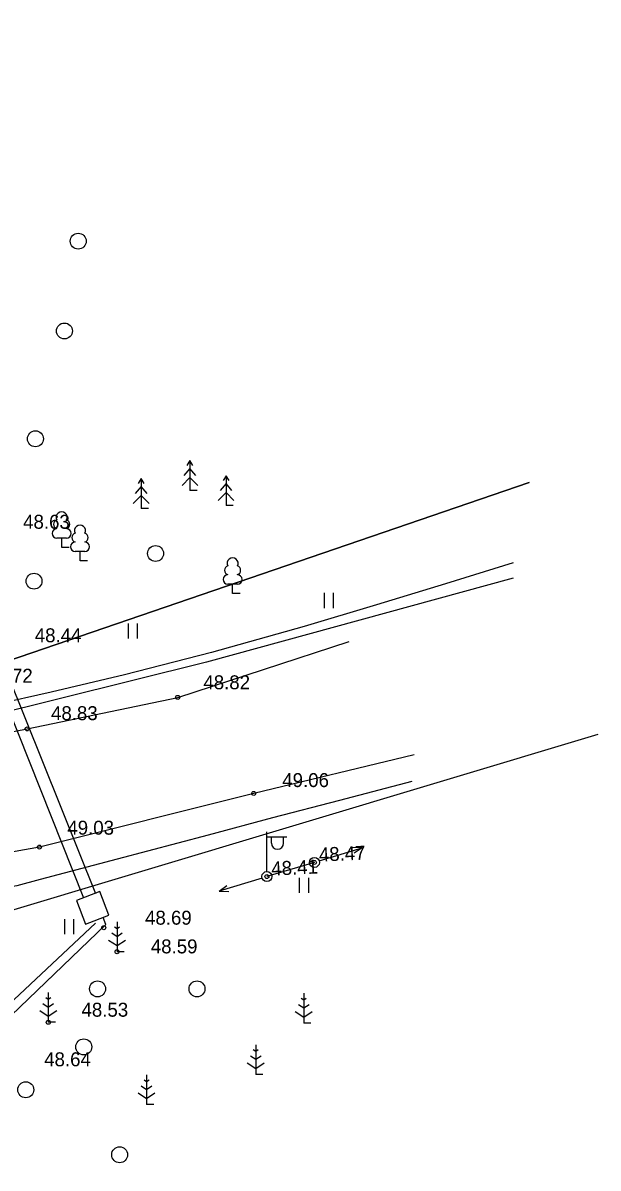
# Model space of a CAD drawing. Extents: x 641569 to 641767, y 6455666 to 6455967.
# Drawn here: x 641668.3 to 641697.1, y 6455802.3 to 6455859.8 of the extents above; entities that cross this region are included whole.
import ezdxf

# ---------------------------------------------------------------- set-up
doc = ezdxf.new("R2010")
doc.units = 0
for name, color, linetype in [('HALJASTUS', 7, 'Continuous'), ('KORGUS', 7, 'Continuous'), ('KPKAABEL', 7, 'Continuous'), ('MPOHULIIN', 7, 'Continuous'), ('PIIR', 7, 'Continuous'), ('POST', 7, 'Continuous'), ('PUU', 7, 'Continuous'), ('RAJATIS', 7, 'Continuous'), ('TEE', 7, 'Continuous'), ('TTRASS', 7, 'Continuous')]:
    doc.layers.add(name, color=color, linetype=linetype)

msp = doc.modelspace()

# ---------------------------------------------------------------- linework, layer by layer
at = {"layer": 'HALJASTUS'}
for p, q in [((641683.387, 6455831.15), (641683.387, 6455830.389)), ((641683.842, 6455831.15), (641683.842, 6455830.389)), ((641673.541, 6455829.624), (641673.541, 6455828.863)), ((641673.996, 6455829.624), (641673.996, 6455828.863)), ((641682.139, 6455816.855), (641682.139, 6455816.094)), ((641682.594, 6455816.855), (641682.594, 6455816.094)), ((641670.352, 6455814.773), (641670.352, 6455814.012)), ((641670.807, 6455814.773), (641670.807, 6455814.012))]:
    msp.add_line(p, q, dxfattribs=at)
for centre in [(641671.04, 6455848.815), (641670.347, 6455844.305), (641668.89, 6455838.892), (641674.923, 6455833.132), (641668.821, 6455831.744), (641672.011, 6455811.272), (641677.003, 6455811.272), (641671.317, 6455808.357), (641668.405, 6455806.206), (641673.12, 6455802.944)]:
    msp.add_circle(centre, 0.4, dxfattribs=at)
at = {"layer": 'KORGUS'}
for centre in [(641676.036, 6455825.907), (641668.474, 6455824.326), (641679.849, 6455821.084), (641669.092, 6455818.389), (641682.9, 6455817.62), (641680.51, 6455816.91), (641672.323, 6455814.342), (641672.987, 6455813.136), (641669.537, 6455809.593)]:
    msp.add_circle(centre, 0.1, dxfattribs=at)
at = {"layer": 'KPKAABEL'}
msp.add_lwpolyline([(641692.87, 6455831.895), (641677.478, 6455827.678), (641662.741, 6455824.009), (641647.067, 6455821.83), (641617.43, 6455817.831)], dxfattribs=at)
at = {"layer": 'MPOHULIIN'}
for p, q in [((641683.139, 6455817.694), (641685.289, 6455818.358)), ((641685.289, 6455818.358), (641684.813, 6455818.368)), ((641685.289, 6455818.358), (641684.901, 6455818.083)), ((641682.9, 6455817.62), (641682.9, 6455817.62)), ((641680.271, 6455816.837), (641678.119, 6455816.181)), ((641680.51, 6455816.91), (641680.51, 6455816.91)), ((641678.119, 6455816.181), (641678.507, 6455816.455)), ((641678.119, 6455816.181), (641678.594, 6455816.169))]:
    msp.add_line(p, q, dxfattribs=at)
at = {"layer": 'PIIR'}
for points in [[(641663.759, 6455916.737), (641633.44, 6455908.82), (641666.25, 6455827.3), (641693.677, 6455836.694)], [(641693.677, 6455836.694), (641666.25, 6455827.3), (641632.14, 6455824), (641616.352, 6455822.363)], [(641619.717, 6455806.872), (641645.58, 6455809.97), (641666.47, 6455814.86), (641697.139, 6455824.059)]]:
    msp.add_lwpolyline(points, dxfattribs=at)
at = {"layer": 'POST'}
for p, q in [((641680.51, 6455817.16), (641680.51, 6455819.16)), ((641680.51, 6455818.91), (641681.51, 6455818.91)), ((641680.737, 6455818.589), (641680.737, 6455818.91)), ((641681.349, 6455818.589), (641681.349, 6455818.91)), ((641680.51, 6455816.91), (641680.51, 6455816.91))]:
    msp.add_line(p, q, dxfattribs=at)
msp.add_lwpolyline([(641682.9, 6455817.62), (641680.513, 6455816.913)], dxfattribs=at)
for centre in [(641682.9, 6455817.62), (641680.513, 6455816.913)]:
    msp.add_circle(centre, 0.25, dxfattribs=at)
msp.add_arc((641681.043, 6455818.589), 0.306, 180, 0, dxfattribs=at)
at = {"layer": 'PUU'}
for p, q in [((641676.65, 6455837.8), (641676.5, 6455837.55)), ((641676.8, 6455837.55), (641676.65, 6455837.8)), ((641676.65, 6455837.8), (641676.65, 6455836.3)), ((641676.65, 6455837.4), (641676.35, 6455837.05)), ((641676.95, 6455837.05), (641676.65, 6455837.4)), ((641674.2, 6455836.89), (641674.05, 6455836.64)), ((641674.35, 6455836.64), (641674.2, 6455836.89)), ((641674.2, 6455836.89), (641674.2, 6455835.39)), ((641676.65, 6455836.95), (641676.25, 6455836.55)), ((641677.05, 6455836.55), (641676.65, 6455836.95)), ((641678.46, 6455836.64), (641678.16, 6455836.29)), ((641678.46, 6455837.04), (641678.31, 6455836.79)), ((641678.61, 6455836.79), (641678.46, 6455837.04)), ((641678.46, 6455837.04), (641678.46, 6455835.54)), ((641678.76, 6455836.29), (641678.46, 6455836.64)), ((641674.2, 6455836.49), (641673.9, 6455836.14)), ((641674.5, 6455836.14), (641674.2, 6455836.49)), ((641677.01, 6455836.3), (641676.65, 6455836.3)), ((641678.46, 6455836.19), (641678.06, 6455835.79)), ((641678.86, 6455835.79), (641678.46, 6455836.19)), ((641674.2, 6455836.04), (641673.8, 6455835.64)), ((641674.6, 6455835.64), (641674.2, 6455836.04)), ((641678.82, 6455835.54), (641678.46, 6455835.54)), ((641674.56, 6455835.39), (641674.2, 6455835.39)), ((641670.45, 6455833.905), (641669.97, 6455833.905)), ((641670.21, 6455833.43), (641670.21, 6455833.905)), ((641670.59, 6455833.43), (641670.21, 6455833.43)), ((641671.37, 6455833.235), (641670.89, 6455833.235)), ((641671.13, 6455832.76), (641671.13, 6455833.235)), ((641671.51, 6455832.76), (641671.13, 6455832.76)), ((641679.03, 6455831.595), (641678.55, 6455831.595)), ((641678.79, 6455831.12), (641678.79, 6455831.595)), ((641679.17, 6455831.12), (641678.79, 6455831.12)), ((641672.987, 6455814.286), (641672.863, 6455814.369)), ((641672.987, 6455814.636), (641672.987, 6455813.136)), ((641673.111, 6455814.369), (641672.987, 6455814.286)), ((641672.563, 6455813.725), (641672.987, 6455813.443)), ((641672.987, 6455813.886), (641672.72, 6455814.064)), ((641673.254, 6455814.064), (641672.987, 6455813.886)), ((641672.987, 6455813.443), (641673.411, 6455813.725)), ((641673.347, 6455813.136), (641672.987, 6455813.136)), ((641669.537, 6455810.743), (641669.413, 6455810.826)), ((641669.537, 6455811.093), (641669.537, 6455809.593)), ((641669.661, 6455810.826), (641669.537, 6455810.743)), ((641682.36, 6455810.7), (641682.236, 6455810.783)), ((641682.36, 6455811.05), (641682.36, 6455809.55)), ((641682.484, 6455810.783), (641682.36, 6455810.7)), ((641669.537, 6455810.343), (641669.27, 6455810.521)), ((641669.804, 6455810.521), (641669.537, 6455810.343)), ((641682.36, 6455810.3), (641682.093, 6455810.478)), ((641682.627, 6455810.478), (641682.36, 6455810.3)), ((641669.113, 6455810.182), (641669.537, 6455809.9)), ((641669.537, 6455809.9), (641669.961, 6455810.182)), ((641681.936, 6455810.139), (641682.36, 6455809.857)), ((641682.36, 6455809.857), (641682.784, 6455810.139)), ((641669.897, 6455809.593), (641669.537, 6455809.593)), ((641682.72, 6455809.55), (641682.36, 6455809.55)), ((641679.95, 6455808.47), (641679.95, 6455806.97)), ((641679.95, 6455807.72), (641679.683, 6455807.898)), ((641679.95, 6455808.12), (641679.826, 6455808.203)), ((641680.074, 6455808.203), (641679.95, 6455808.12)), ((641680.217, 6455807.898), (641679.95, 6455807.72)), ((641679.526, 6455807.559), (641679.95, 6455807.277)), ((641679.95, 6455807.277), (641680.374, 6455807.559)), ((641674.47, 6455806.96), (641674.47, 6455805.46)), ((641680.31, 6455806.97), (641679.95, 6455806.97)), ((641674.47, 6455806.21), (641674.203, 6455806.388)), ((641674.47, 6455806.61), (641674.346, 6455806.693)), ((641674.594, 6455806.693), (641674.47, 6455806.61)), ((641674.737, 6455806.388), (641674.47, 6455806.21)), ((641674.046, 6455806.049), (641674.47, 6455805.767)), ((641674.47, 6455805.767), (641674.894, 6455806.049)), ((641674.83, 6455805.46), (641674.47, 6455805.46))]:
    msp.add_line(p, q, dxfattribs=at)
for centre, radius, start, end in [((641670.21, 6455834.95), 0.277, 332.5799, 207.4201), ((641669.973, 6455834.142), 0.238, 90.0016, 269.3953), ((641670.04, 6455834.603), 0.233, 109.02174, 253.14154), ((641670.38, 6455834.603), 0.233, 286.85082, 70.98591), ((641670.447, 6455834.142), 0.238, 270.6047, 89.9984), ((641671.13, 6455834.28), 0.277, 332.5799, 207.4201), ((641670.96, 6455833.933), 0.233, 109.02174, 253.14154), ((641671.3, 6455833.933), 0.233, 286.85082, 70.98591), ((641670.893, 6455833.472), 0.238, 90.0016, 269.3953), ((641671.367, 6455833.472), 0.238, 270.6047, 89.9984), ((641678.79, 6455832.64), 0.277, 332.5799, 207.4201), ((641678.553, 6455831.832), 0.238, 90.0016, 269.3953), ((641678.62, 6455832.293), 0.233, 109.02174, 253.14154), ((641678.96, 6455832.293), 0.233, 286.85082, 70.98591), ((641679.027, 6455831.832), 0.238, 270.6047, 89.9984)]:
    msp.add_arc(centre, radius, start, end, dxfattribs=at)
at = {"layer": 'RAJATIS'}
msp.add_lwpolyline([(641670.954, 6455815.702), (641671.408, 6455814.523), (641672.581, 6455814.975), (641672.128, 6455816.153), (641670.954, 6455815.702)], dxfattribs=at)
at = {"layer": 'TEE'}
for points in [[(641692.87, 6455832.659), (641689.474, 6455831.606), (641686.019, 6455830.547), (641682.391, 6455829.46), (641677.733, 6455828.163), (641673.362, 6455827.033), (641669.678, 6455826.162), (641666.833, 6455825.533), (641663.398, 6455824.835), (641660.959, 6455824.409), (641657.976, 6455823.954), (641655.181, 6455823.528), (641648.597, 6455822.565), (641643.659, 6455821.872), (641633.229, 6455820.438), (641628.438, 6455819.81), (641627.066, 6455819.648), (641626.333, 6455819.66), (641625.899, 6455819.761)], [(641692.87, 6455832.659), (641692.87, 6455832.659), (641692.87, 6455832.659), (641692.87, 6455832.659)], [(641622.918, 6455824.992), (641624.686, 6455821.547), (641626.268, 6455819.219), (641628.315, 6455818.381), (641647.477, 6455820.912), (641658.399, 6455822.374), (641668.474, 6455824.326), (641676.036, 6455825.907), (641684.64, 6455828.722)], [(641687.898, 6455823.019), (641679.849, 6455821.084), (641669.092, 6455818.389), (641660.897, 6455816.937), (641647.629, 6455815.001), (641643.047, 6455814.245), (641640.839, 6455813.551), (641639.452, 6455812.036), (641638.821, 6455807.365)], [(641687.785, 6455821.692), (641684.163, 6455820.736), (641680.797, 6455819.86), (641677.568, 6455818.993), (641673, 6455817.787), (641669.129, 6455816.764), (641667.95, 6455816.453), (641667.637, 6455816.394), (641661.472, 6455815.508), (641656.924, 6455814.854), (641651.844, 6455814.124), (641645.543, 6455813.218), (641640.229, 6455812.454), (641639.775, 6455812.389)]]:
    msp.add_lwpolyline(points, dxfattribs=at)
at = {"layer": 'TTRASS'}
for points in [[(641667.513, 6455827.016), (641671.905, 6455816.068)], [(641666.933, 6455826.792), (641671.303, 6455815.836)], [(641640.946, 6455755.939), (641663.299, 6455786.482), (641661.201, 6455803.723), (641672.422, 6455814.505), (641672.292, 6455814.864)], [(641671.907, 6455814.574), (641660.45, 6455803.819), (641662.639, 6455786.892), (641640.321, 6455756.273)]]:
    msp.add_lwpolyline(points, dxfattribs=at)

# ---------------------------------------------------------------- texts
at = {"layer": 'KORGUS'}
for s, p in [('48.63', (641668.275, 6455834.375)), ('48.44', (641668.858, 6455828.675)), ('48.72', (641666.413, 6455826.645)), ('48.82', (641677.323, 6455826.315)), ('48.83', (641669.675, 6455824.765)), ('49.06', (641681.285, 6455821.405)), ('49.03', (641670.495, 6455819.015)), ('48.69', (641674.395, 6455814.495)), ('48.59', (641674.685, 6455813.055)), ('48.53', (641671.205, 6455809.875)), ('48.64', (641669.331, 6455807.385))]:
    msp.add_text(s, height=0.7, dxfattribs=at).set_placement(p)
for s, p in [('48.47', (641683.137, 6455817.66)), ('48.41', (641680.747, 6455816.96))]:
    msp.add_text(s, height=0.7, rotation=2.56399, dxfattribs=at).set_placement(p)

doc.saveas('drawing.dxf')
